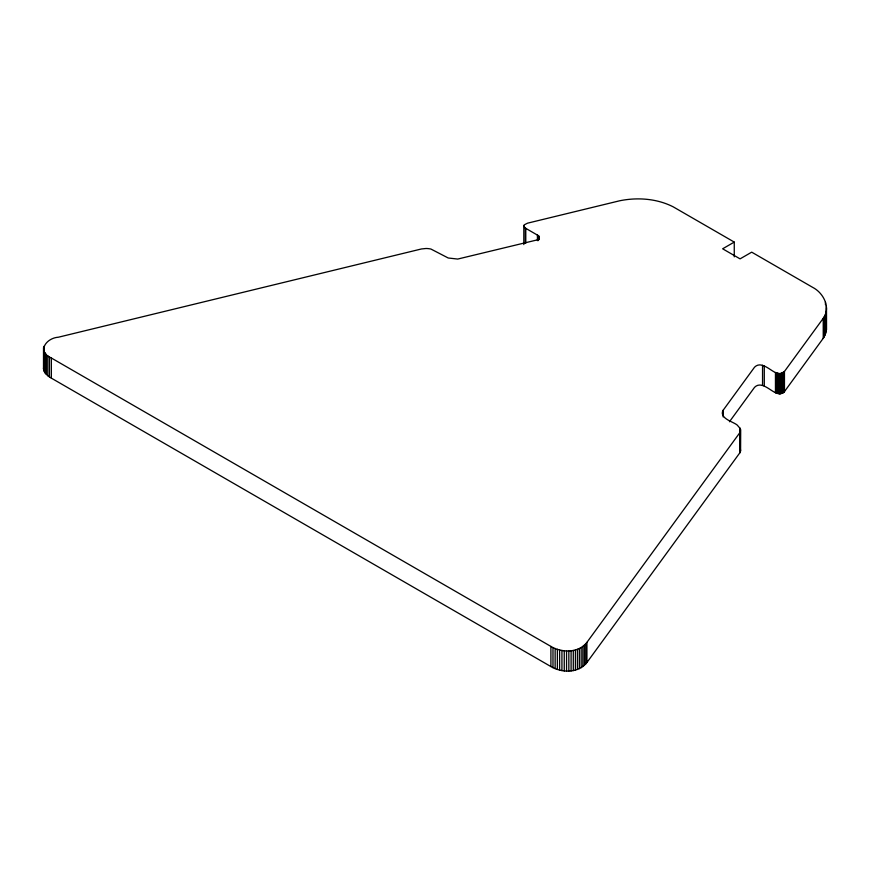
<?xml version="1.0" encoding="UTF-8"?>
<svg xmlns="http://www.w3.org/2000/svg" width="870" height="870" viewBox="0 0 870 870"><rect width="100%" height="100%" fill="white"/><g stroke="black" fill="none" stroke-linecap="round" stroke-linejoin="round"><path stroke-width="1.3" d="M739.924 447.876L740.598 450.247L739.783 452.889L586.924 662.494C578.528 673.336 561.911 673.065 550.906 666.561L51.352 378.146C47.339 375.84 42.249 371.751 43.794 366.498M734.258 242.088L673.217 206.842C656.893 198.534 637.427 197.153 619.647 200.785L527.546 223.177L524.251 224.841A4.415 2.545 0 0 0 523.816 226.113L525.306 228.07L537.41 235.085C541.01 236.444 538.682 240.337 535.648 240.283L457.707 259.064L448.235 257.998L430.922 249.048A14.159 8.178 0 0 0 426.028 248.494L421.461 248.961L58.41 337.212C46.186 337.984 36.475 351.589 51.352 358.016L550.906 646.421C561.911 652.924 578.528 653.207 586.924 642.354L739.783 432.749L740.337 428.671L737.162 425.017C732.823 421.493 719.229 418.557 723.166 410.227L754.562 367.173C761.011 360.658 769.667 370 775.453 372.523L779.933 373.654L784.153 371.871L823.237 318.322C831.133 307.599 823.39 292.842 812.743 287.404L751.702 252.159L740.065 258.868L722.633 248.798L734.258 242.088L734.258 256.857M729.451 421.754L754.562 387.313C761.011 380.799 769.667 390.141 775.453 392.664L779.933 393.795L784.153 392.011L824.26 336.886L826.446 329.806L826.348 305.859M826 324.075L826.348 326M826.5 307.773L826.446 329.806M826.195 311.525L826.195 331.666M825.75 313.341L825.75 333.482M825.445 302.021L825.445 304.707M825.097 315.081L825.097 335.222M824.26 316.745L824.26 336.886M823.237 318.322L823.237 338.463M784.457 371.501L784.457 391.641M784.153 371.871L784.153 392.011M783.816 372.208L783.816 392.348M783.435 372.523L783.435 392.664M783.011 372.795L783.011 392.935M782.565 373.034L782.565 393.175M782.076 373.241L782.076 393.381M781.575 373.404L781.575 393.544M781.043 373.524L781.043 393.664M780.499 373.611L780.499 393.751M779.933 373.654L779.933 393.795M779.357 373.654L779.357 393.795M778.78 373.611L778.78 393.751M778.204 373.524L778.204 393.664M777.628 373.404L777.628 393.544M777.062 373.241L777.062 393.381M776.508 373.034L776.508 393.175M775.964 372.795L775.964 392.935M775.453 372.523L775.453 392.664M764.284 366.074L764.284 386.215M762.544 365.302L762.544 385.432M740.566 429.628L740.522 451.193M740.479 429.149L740.413 451.639M740.337 428.671L740.25 452.074M740.152 428.203L740.044 452.498M739.783 432.749L739.783 452.889M723.166 410.227L723.166 416.937M722.491 411.575L722.491 414.25M586.924 642.354L586.924 662.494M585.727 643.822L585.727 663.962M584.357 645.181L584.357 665.322M582.835 646.421L582.835 666.561M581.16 647.53L581.16 667.671M579.355 648.487L579.355 668.628M577.43 649.303L577.43 669.443M575.396 649.955L575.396 670.096M573.286 650.455L573.286 670.596M571.09 650.793L571.09 670.933M568.839 650.956L568.839 671.096M566.555 650.956L566.555 671.096M564.249 650.793L564.249 670.933M561.933 650.455L561.933 670.596M559.627 649.966L559.627 670.096M557.365 649.303L557.365 669.443M555.136 648.487L555.136 668.628M552.983 647.53L552.983 667.671M550.906 646.421L550.906 666.561M539.15 236.673L539.15 239.359M538.943 236.346L538.943 239.032M538.65 236.02L538.65 240.044M538.302 235.694L538.302 239.728M537.888 235.389L537.888 240.762M537.41 235.085L537.41 240.457M525.784 228.375L525.784 243.143M525.306 228.07L525.306 242.839M523.816 225.787L523.816 244.579M51.352 358.016L51.352 378.146M49.449 356.809L49.449 376.949M47.774 355.569L47.774 375.709M46.371 354.286L46.371 374.426M45.229 352.97L45.229 373.11M44.37 351.643L44.37 371.784M43.794 346.358L43.794 370.446M43.5 347.652L43.5 369.119"/></g></svg>
